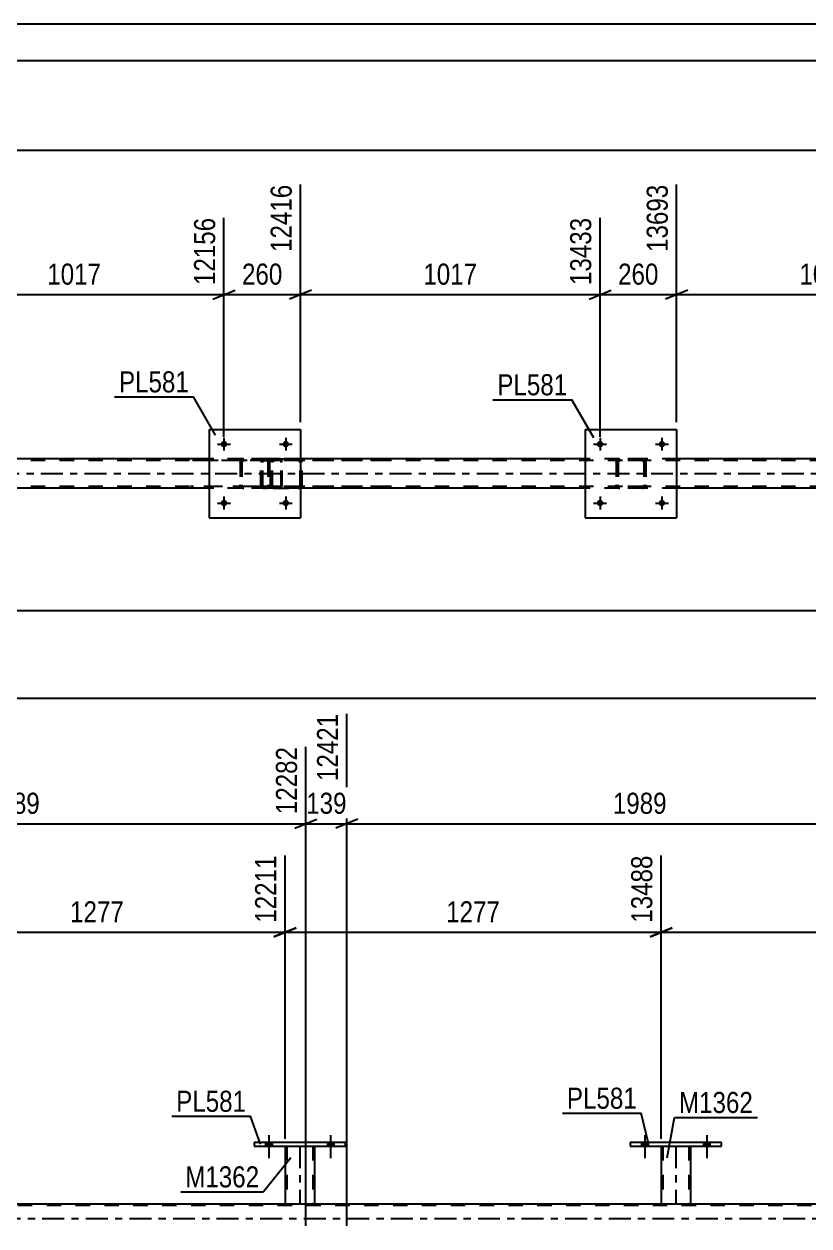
# Model space of a CAD drawing. Header units: millimetres. Extents: x 0 to 841, y 0 to 594.
# Drawn here: x 493 to 599.6, y 430.7 to 594 of the extents above; entities that cross this region are included whole.
import ezdxf

# ---------------------------------------------------------------- set-up
doc = ezdxf.new("R2010")
doc.units = ezdxf.units.MM
doc.linetypes.add('DXK_LINE_DOT2', pattern=[3.9198, 1.9599, -1.9599])
doc.linetypes.add('DXK_LINE_DOT3', pattern=[5.9187, 2.979, -0.9799, 0.9799, -0.9799])
doc.styles.add('Arial Narrow', font='ARIALN.TTF', dxfattribs={"height": 0.2})

# ---------------------------------------------------------------- blocks, each defined once
blk = doc.blocks.new('Unknown-275727422-1135')
at = {"color": 5, "linetype": 'Continuous'}
for p, q in [((841, 594), (0, 594)), ((836, 589), (5, 589))]:
    blk.add_line(p, q, dxfattribs=at)
blk = doc.blocks.new('Bolt-275727422-2510 - 2500')
at = {"linetype": 'Continuous'}
for points in [[(520.61, 536.92, -1), (519.73, 536.92, -1)], [(529.01, 536.92, -1), (528.13, 536.92, -1)]]:
    blk.add_hatch(color=1, dxfattribs=at).paths.add_polyline_path(points)
at = {"color": 1, "linetype": 'Continuous'}
for p, q in [((520.17, 537.8), (520.17, 536.04)), ((528.57, 537.8), (528.57, 536.04)), ((519.29, 536.92), (521.05, 536.92)), ((527.69, 536.92), (529.45, 536.92))]:
    blk.add_line(p, q, dxfattribs=at)
blk = doc.blocks.new('Bolt-275727422-2511 - 2500')
at = {"linetype": 'Continuous'}
for points in [[(520.61, 528.92, -1), (519.73, 528.92, -1)], [(529.01, 528.92, -1), (528.13, 528.92, -1)]]:
    blk.add_hatch(color=1, dxfattribs=at).paths.add_polyline_path(points)
at = {"color": 1, "linetype": 'Continuous'}
for p, q in [((520.17, 529.8), (520.17, 528.04)), ((528.57, 529.8), (528.57, 528.04)), ((519.29, 528.92), (521.05, 528.92)), ((527.69, 528.92), (529.45, 528.92))]:
    blk.add_line(p, q, dxfattribs=at)
blk = doc.blocks.new('Bolt-275727422-2518 - 2500')
at = {"linetype": 'Continuous'}
for points in [[(571.69, 536.92, -1), (570.81, 536.92, -1)], [(580.09, 536.92, -1), (579.21, 536.92, -1)]]:
    blk.add_hatch(color=1, dxfattribs=at).paths.add_polyline_path(points)
at = {"color": 1, "linetype": 'Continuous'}
for p, q in [((571.25, 537.8), (571.25, 536.04)), ((579.65, 537.8), (579.65, 536.04)), ((570.37, 536.92), (572.13, 536.92)), ((578.77, 536.92), (580.53, 536.92))]:
    blk.add_line(p, q, dxfattribs=at)
blk = doc.blocks.new('Bolt-275727422-2519 - 2500')
at = {"linetype": 'Continuous'}
for points in [[(571.69, 528.92, -1), (570.81, 528.92, -1)], [(580.09, 528.92, -1), (579.21, 528.92, -1)]]:
    blk.add_hatch(color=1, dxfattribs=at).paths.add_polyline_path(points)
at = {"color": 1, "linetype": 'Continuous'}
for p, q in [((571.25, 529.8), (571.25, 528.04)), ((579.65, 529.8), (579.65, 528.04)), ((570.37, 528.92), (572.13, 528.92)), ((578.77, 528.92), (580.53, 528.92))]:
    blk.add_line(p, q, dxfattribs=at)
blk = doc.blocks.new('Part-275727422-2538 - 2500')
at = {"color": 2, "linetype": 'Continuous'}
for p, q in [((518.17, 538.92), (518.17, 526.92)), ((518.17, 538.92), (530.57, 538.92)), ((530.57, 538.92), (530.57, 526.92)), ((518.17, 526.92), (530.57, 526.92))]:
    blk.add_line(p, q, dxfattribs=at)
blk = doc.blocks.new('Part-275727422-2539 - 2500')
at = {"color": 7, "linetype": 'DXK_LINE_DOT2'}
for p, q in [((522.37, 534.44), (522.4, 534.62)), ((522.4, 534.62), (522.37, 534.44)), ((522.37, 534.44), (522.37, 531.4)), ((522.61, 534.44), (522.62, 534.53)), ((522.61, 534.44), (522.61, 531.4)), ((522.62, 534.53), (522.68, 534.61)), ((522.66, 534.88), (522.85, 534.92)), ((522.85, 534.92), (522.66, 534.88)), ((522.68, 534.61), (522.75, 534.66)), ((522.75, 534.66), (522.85, 534.68)), ((525.89, 534.92), (522.85, 534.92)), ((525.89, 534.68), (522.85, 534.68)), ((525.89, 534.92), (526.07, 534.88)), ((526.07, 534.88), (525.89, 534.92)), ((525.89, 534.68), (525.98, 534.66)), ((525.98, 534.66), (526.06, 534.61)), ((526.06, 534.61), (526.11, 534.53)), ((526.11, 534.53), (526.13, 534.44)), ((526.13, 534.44), (526.13, 531.4)), ((526.33, 534.62), (526.37, 534.44)), ((526.37, 534.44), (526.33, 534.62)), ((526.37, 534.44), (526.37, 531.4)), ((522.4, 531.22), (522.37, 531.4)), ((522.37, 531.4), (522.4, 531.22)), ((522.62, 531.31), (522.61, 531.4)), ((522.68, 531.23), (522.62, 531.31)), ((522.85, 530.92), (522.66, 530.96)), ((522.66, 530.96), (522.85, 530.92)), ((522.75, 531.18), (522.68, 531.23)), ((522.85, 531.16), (522.75, 531.18)), ((525.89, 531.16), (522.85, 531.16)), ((525.89, 530.92), (522.85, 530.92)), ((525.98, 531.18), (525.89, 531.16)), ((526.07, 530.96), (525.89, 530.92)), ((525.89, 530.92), (526.07, 530.96)), ((526.06, 531.23), (525.98, 531.18)), ((526.11, 531.31), (526.06, 531.23)), ((526.13, 531.4), (526.11, 531.31)), ((526.37, 531.4), (526.33, 531.22)), ((526.33, 531.22), (526.37, 531.4))]:
    blk.add_line(p, q, dxfattribs=at)
at = {"color": 7, "linetype": 'DXK_LINE_DOT3'}
blk.add_line((524.37, 532.92), (524.37, 532.92), dxfattribs=at)
at = {"color": 7, "linetype": 'DXK_LINE_DOT2'}
for centre, start, end in [((522.85, 534.44), 112.5, 157.5), ((522.85, 534.44), 112.5, 157.5), ((525.89, 534.44), 22.5, 67.5), ((525.89, 534.44), 22.5, 67.5), ((522.85, 531.4), 202.5, 247.5), ((522.85, 531.4), 202.5, 247.5), ((525.89, 531.4), 292.5, 337.5), ((525.89, 531.4), 292.5, 337.5)]:
    blk.add_arc(centre, 0.48, start, end, dxfattribs=at)
blk = doc.blocks.new('Part-275727422-2546 - 2500')
at = {"color": 2, "linetype": 'Continuous'}
for p, q in [((569.25, 538.92), (569.25, 526.92)), ((569.25, 538.92), (581.65, 538.92)), ((581.65, 538.92), (581.65, 526.92)), ((569.25, 526.92), (581.65, 526.92))]:
    blk.add_line(p, q, dxfattribs=at)
blk = doc.blocks.new('Part-275727422-2547 - 2500')
at = {"color": 7, "linetype": 'DXK_LINE_DOT2'}
for p, q in [((573.45, 534.44), (573.48, 534.62)), ((573.48, 534.62), (573.45, 534.44)), ((573.45, 534.44), (573.45, 531.4)), ((573.69, 534.44), (573.7, 534.53)), ((573.69, 534.44), (573.69, 531.4)), ((573.7, 534.53), (573.76, 534.61)), ((573.74, 534.88), (573.93, 534.92)), ((573.93, 534.92), (573.74, 534.88)), ((573.76, 534.61), (573.83, 534.66)), ((573.83, 534.66), (573.93, 534.68)), ((576.97, 534.92), (573.93, 534.92)), ((576.97, 534.68), (573.93, 534.68)), ((576.97, 534.92), (577.15, 534.88)), ((577.15, 534.88), (576.97, 534.92)), ((576.97, 534.68), (577.06, 534.66)), ((577.06, 534.66), (577.14, 534.61)), ((577.14, 534.61), (577.19, 534.53)), ((577.19, 534.53), (577.21, 534.44)), ((577.21, 534.44), (577.21, 531.4)), ((577.41, 534.62), (577.45, 534.44)), ((577.45, 534.44), (577.41, 534.62)), ((577.45, 534.44), (577.45, 531.4)), ((573.48, 531.22), (573.45, 531.4)), ((573.45, 531.4), (573.48, 531.22)), ((573.7, 531.31), (573.69, 531.4)), ((573.76, 531.23), (573.7, 531.31)), ((573.93, 530.92), (573.74, 530.96)), ((573.74, 530.96), (573.93, 530.92)), ((573.83, 531.18), (573.76, 531.23)), ((573.93, 531.16), (573.83, 531.18)), ((576.97, 531.16), (573.93, 531.16)), ((576.97, 530.92), (573.93, 530.92)), ((577.06, 531.18), (576.97, 531.16)), ((577.15, 530.96), (576.97, 530.92)), ((576.97, 530.92), (577.15, 530.96)), ((577.14, 531.23), (577.06, 531.18)), ((577.19, 531.31), (577.14, 531.23)), ((577.21, 531.4), (577.19, 531.31)), ((577.45, 531.4), (577.41, 531.22)), ((577.41, 531.22), (577.45, 531.4))]:
    blk.add_line(p, q, dxfattribs=at)
at = {"color": 7, "linetype": 'DXK_LINE_DOT3'}
blk.add_line((575.45, 532.92), (575.45, 532.92), dxfattribs=at)
at = {"color": 7, "linetype": 'DXK_LINE_DOT2'}
for centre, start, end in [((573.93, 534.44), 112.5, 157.5), ((573.93, 534.44), 112.5, 157.5), ((576.97, 534.44), 22.5, 67.5), ((576.97, 534.44), 22.5, 67.5), ((573.93, 531.4), 202.5, 247.5), ((573.93, 531.4), 202.5, 247.5), ((576.97, 531.4), 292.5, 337.5), ((576.97, 531.4), 292.5, 337.5)]:
    blk.add_arc(centre, 0.48, start, end, dxfattribs=at)
blk = doc.blocks.new('Part-275727422-2608 - 2500')
at = {"color": 7, "linetype": 'DXK_LINE_DOT2'}
for p, q in [((526.55, 534.62), (526.51, 534.44)), ((526.51, 531.4), (526.51, 534.44)), ((526.77, 534.44), (526.79, 534.53)), ((526.77, 531.4), (526.77, 534.44)), ((526.79, 534.53), (526.84, 534.61)), ((527.02, 534.92), (526.83, 534.88)), ((526.84, 534.61), (526.93, 534.66)), ((526.93, 534.66), (527.02, 534.68)), ((527.02, 534.92), (530.26, 534.92)), ((542.01, 534.92), (527.02, 534.92)), ((542.01, 534.68), (527.02, 534.68)), ((530.45, 534.88), (530.26, 534.92)), ((530.26, 534.68), (530.36, 534.66)), ((530.36, 534.66), (530.44, 534.61)), ((530.44, 534.61), (530.49, 534.53)), ((530.49, 534.53), (530.51, 534.44)), ((530.51, 531.4), (530.51, 534.44)), ((530.73, 534.61), (530.73, 534.62)), ((530.77, 534.44), (530.73, 534.61)), ((530.77, 531.4), (530.77, 534.44)), ((526.51, 531.4), (526.55, 531.22)), ((526.79, 531.31), (526.77, 531.4)), ((526.84, 531.23), (526.79, 531.31)), ((526.83, 530.96), (527.02, 530.92)), ((526.93, 531.18), (526.84, 531.23)), ((527.02, 531.16), (526.93, 531.18)), ((542.01, 531.16), (527.02, 531.16)), ((527.02, 530.92), (530.26, 530.92)), ((542.01, 530.92), (527.02, 530.92)), ((530.36, 531.18), (530.26, 531.16)), ((530.26, 530.92), (530.45, 530.96)), ((530.44, 531.23), (530.36, 531.18)), ((530.49, 531.31), (530.44, 531.23)), ((530.51, 531.4), (530.49, 531.31)), ((530.73, 531.22), (530.75, 531.31)), ((530.75, 531.31), (530.77, 531.4))]:
    blk.add_line(p, q, dxfattribs=at)
for centre, start, end in [((527, 534.42), 110.7583, 155.68), ((530.28, 534.42), 24.32, 69.2417), ((527, 531.42), 204.32, 249.2417), ((530.28, 531.42), 290.7583, 335.68)]:
    blk.add_arc(centre, 0.496, start, end, dxfattribs=at)
blk = doc.blocks.new('Part-275727422-2619 - 2500')
at = {"color": 7, "linetype": 'DXK_LINE_DOT2'}
for p, q in [((526.51, 534.92), (515.63, 534.92)), ((525.7, 534.68), (515.63, 534.68)), ((525.23, 534.62), (525.19, 534.44)), ((525.19, 531.4), (525.19, 534.44)), ((527.79, 534.68), (525.27, 534.68)), ((525.45, 534.44), (525.46, 534.53)), ((525.45, 531.4), (525.45, 534.44)), ((525.46, 534.53), (525.52, 534.61)), ((525.7, 534.92), (525.5, 534.88)), ((525.52, 534.61), (525.6, 534.66)), ((525.6, 534.66), (525.7, 534.68)), ((527.79, 534.92), (525.7, 534.92)), ((526.51, 534.68), (526.51, 534.92)), ((527.89, 534.88), (527.79, 534.92)), ((527.79, 534.68), (527.84, 534.66)), ((527.84, 534.66), (527.88, 534.61)), ((527.88, 534.61), (527.91, 534.53)), ((527.98, 534.78), (527.89, 534.88)), ((527.91, 534.53), (527.92, 534.44)), ((527.92, 531.4), (527.92, 534.44)), ((528.04, 534.62), (527.98, 534.78)), ((528.06, 534.44), (528.04, 534.62)), ((528.06, 531.4), (528.06, 534.44)), ((527.79, 531.16), (515.63, 531.16)), ((526.51, 530.92), (515.63, 530.92)), ((525.19, 531.4), (525.23, 531.22)), ((525.46, 531.31), (525.45, 531.4)), ((525.52, 531.23), (525.46, 531.31)), ((525.5, 530.96), (525.7, 530.92)), ((525.6, 531.18), (525.52, 531.23)), ((525.7, 531.16), (525.6, 531.18)), ((527.79, 530.92), (525.7, 530.92)), ((526.51, 531.16), (526.51, 530.92)), ((527.84, 531.18), (527.79, 531.16)), ((527.79, 530.92), (527.89, 530.96)), ((527.88, 531.23), (527.84, 531.18)), ((527.91, 531.31), (527.88, 531.23)), ((527.89, 530.96), (527.98, 531.06)), ((527.92, 531.4), (527.91, 531.31)), ((527.98, 531.06), (528.04, 531.22)), ((528.04, 531.22), (528.06, 531.4))]:
    blk.add_line(p, q, dxfattribs=at)
for centre, start, end in [((525.68, 534.43), 111.1941, 156.1506), ((525.68, 531.42), 203.8494, 248.8059)]:
    blk.add_arc(centre, 0.492, start, end, dxfattribs=at)
blk = doc.blocks.new('Part-275727422-2636 - 2500')
at = {"color": 7, "linetype": 'DXK_LINE_DOT2'}
for p, q in [((754.59, 534.68), (92.84, 534.68)), ((530.57, 534.92), (518.17, 534.92)), ((581.65, 534.92), (569.25, 534.92)), ((754.59, 531.16), (92.84, 531.16)), ((530.57, 530.92), (518.17, 530.92)), ((581.65, 530.92), (569.25, 530.92))]:
    blk.add_line(p, q, dxfattribs=at)
at = {"color": 2, "linetype": 'Continuous'}
for p, q in [((518.17, 534.92), (479.48, 534.92)), ((569.25, 534.92), (530.57, 534.92)), ((620.33, 534.92), (581.65, 534.92)), ((518.17, 530.92), (479.48, 530.92)), ((569.25, 530.92), (530.57, 530.92)), ((620.33, 530.92), (581.65, 530.92))]:
    blk.add_line(p, q, dxfattribs=at)
at = {"color": 7, "linetype": 'DXK_LINE_DOT3'}
blk.add_line((92.84, 532.92), (754.59, 532.92), dxfattribs=at)
blk = doc.blocks.new('Part-275727422-2824 - 2735')
at = {"color": 7, "linetype": 'DXK_LINE_DOT2'}
for p, q in [((528.46, 441.55), (532.46, 441.55)), ((528.46, 441.54), (528.46, 441.55)), ((528.46, 441.55), (528.46, 441.54)), ((528.7, 441.55), (528.7, 433.7)), ((532.22, 441.55), (532.22, 433.7)), ((532.46, 441.55), (532.46, 441.54)), ((532.46, 441.54), (532.46, 441.55)), ((532.2, 433.7), (532.17, 433.7)), ((532.17, 433.7), (532.2, 433.7)), ((532.22, 433.7), (532.2, 433.7)), ((532.2, 433.7), (532.22, 433.7))]:
    blk.add_line(p, q, dxfattribs=at)
at = {"color": 2, "linetype": 'Continuous'}
for p, q in [((528.46, 441.54), (528.46, 433.7)), ((532.46, 441.54), (532.46, 433.7)), ((528.46, 433.7), (532.46, 433.7))]:
    blk.add_line(p, q, dxfattribs=at)
at = {"color": 7, "linetype": 'DXK_LINE_DOT3'}
blk.add_line((530.46, 441.55), (530.46, 433.7), dxfattribs=at)
blk = doc.blocks.new('Part-275727422-2781 - 2735')
at = {"color": 2, "linetype": 'Continuous'}
for p, q in [((575.34, 442.02), (575.34, 441.54)), ((587.74, 442.02), (575.34, 442.02)), ((575.34, 441.54), (587.74, 441.54)), ((587.74, 441.54), (587.74, 442.02))]:
    blk.add_line(p, q, dxfattribs=at)
blk = doc.blocks.new('Part-275727422-2784 - 2735')
at = {"color": 7, "linetype": 'DXK_LINE_DOT2'}
for p, q in [((579.54, 441.55), (583.54, 441.55)), ((579.54, 441.54), (579.54, 441.55)), ((579.54, 441.55), (579.54, 441.54)), ((579.78, 441.55), (579.78, 433.7)), ((583.3, 441.55), (583.3, 433.7)), ((583.54, 441.55), (583.54, 441.54)), ((583.54, 441.54), (583.54, 441.55)), ((583.28, 433.7), (583.25, 433.7)), ((583.25, 433.7), (583.28, 433.7)), ((583.3, 433.7), (583.28, 433.7)), ((583.28, 433.7), (583.3, 433.7))]:
    blk.add_line(p, q, dxfattribs=at)
at = {"color": 2, "linetype": 'Continuous'}
for p, q in [((579.54, 441.54), (579.54, 433.7)), ((583.54, 441.54), (583.54, 433.7)), ((579.54, 433.7), (583.54, 433.7))]:
    blk.add_line(p, q, dxfattribs=at)
at = {"color": 7, "linetype": 'DXK_LINE_DOT3'}
blk.add_line((581.54, 441.55), (581.54, 433.7), dxfattribs=at)
blk = doc.blocks.new('Part-275727422-2821 - 2735')
at = {"color": 2, "linetype": 'Continuous'}
for p, q in [((524.26, 442.02), (524.26, 441.54)), ((536.66, 442.02), (524.26, 442.02)), ((524.26, 441.54), (536.66, 441.54)), ((536.66, 441.54), (536.66, 442.02))]:
    blk.add_line(p, q, dxfattribs=at)
blk = doc.blocks.new('Bolt-275727422-2833 - 2735')
at = {"linetype": 'Continuous'}
for points in [[(525.82, 441.54), (526.7, 441.54), (526.7, 442.02), (525.82, 442.02)], [(534.22, 441.54), (535.1, 441.54), (535.1, 442.02), (534.22, 442.02)]]:
    blk.add_hatch(color=1, dxfattribs=at).paths.add_polyline_path(points)
at = {"color": 1, "linetype": 'Continuous'}
for p, q in [((526.26, 443.02), (526.26, 439.9)), ((534.66, 443.02), (534.66, 439.9)), ((525.82, 442.02), (525.82, 441.54)), ((526.7, 442.02), (526.7, 441.54)), ((534.22, 442.02), (534.22, 441.54)), ((535.1, 442.02), (535.1, 441.54))]:
    blk.add_line(p, q, dxfattribs=at)
blk = doc.blocks.new('Bolt-275727422-2834 - 2735')
at = {"linetype": 'Continuous'}
for points in [[(525.82, 441.54), (526.7, 441.54), (526.7, 442.02), (525.82, 442.02)], [(534.22, 441.54), (535.1, 441.54), (535.1, 442.02), (534.22, 442.02)]]:
    blk.add_hatch(color=1, dxfattribs=at).paths.add_polyline_path(points)
at = {"color": 1, "linetype": 'Continuous'}
for p, q in [((526.26, 443.02), (526.26, 439.9)), ((534.66, 443.02), (534.66, 439.9)), ((525.82, 442.02), (525.82, 441.54)), ((526.7, 442.02), (526.7, 441.54)), ((534.22, 442.02), (534.22, 441.54)), ((535.1, 442.02), (535.1, 441.54))]:
    blk.add_line(p, q, dxfattribs=at)
blk = doc.blocks.new('Bolt-275727422-2847 - 2735')
at = {"linetype": 'Continuous'}
for points in [[(576.9, 441.54), (577.78, 441.54), (577.78, 442.02), (576.9, 442.02)], [(585.3, 441.54), (586.18, 441.54), (586.18, 442.02), (585.3, 442.02)]]:
    blk.add_hatch(color=1, dxfattribs=at).paths.add_polyline_path(points)
at = {"color": 1, "linetype": 'Continuous'}
for p, q in [((577.34, 443.02), (577.34, 439.9)), ((585.74, 443.02), (585.74, 439.9)), ((576.9, 442.02), (576.9, 441.54)), ((577.78, 442.02), (577.78, 441.54)), ((585.3, 442.02), (585.3, 441.54)), ((586.18, 442.02), (586.18, 441.54))]:
    blk.add_line(p, q, dxfattribs=at)
blk = doc.blocks.new('Bolt-275727422-2848 - 2735')
at = {"linetype": 'Continuous'}
for points in [[(576.9, 441.54), (577.78, 441.54), (577.78, 442.02), (576.9, 442.02)], [(585.3, 441.54), (586.18, 441.54), (586.18, 442.02), (585.3, 442.02)]]:
    blk.add_hatch(color=1, dxfattribs=at).paths.add_polyline_path(points)
at = {"color": 1, "linetype": 'Continuous'}
for p, q in [((577.34, 443.02), (577.34, 439.9)), ((585.74, 443.02), (585.74, 439.9)), ((576.9, 442.02), (576.9, 441.54)), ((577.78, 442.02), (577.78, 441.54)), ((585.3, 442.02), (585.3, 441.54)), ((586.18, 442.02), (586.18, 441.54))]:
    blk.add_line(p, q, dxfattribs=at)
blk = doc.blocks.new('Part-275727422-2981 - 2735')
at = {"color": 2, "linetype": 'Continuous'}
blk.add_line((98.94, 433.7), (760.68, 433.7), dxfattribs=at)
at = {"color": 7, "linetype": 'DXK_LINE_DOT2'}
blk.add_line((760.68, 433.46), (98.94, 433.46), dxfattribs=at)
at = {"color": 7, "linetype": 'DXK_LINE_DOT3'}
blk.add_line((98.94, 431.7), (760.68, 431.7), dxfattribs=at)
blk = doc.blocks.new('StraightDimension-275727422-9779 - 2500')
at = {"color": 7, "linetype": 'Continuous'}
for p, q in [((530.57, 539.92), (530.57, 572.18)), ((520.17, 537.92), (520.17, 567.68)), ((518.67, 556.64), (521.67, 557.84)), ((520.17, 557.24), (530.57, 557.24)), ((532.07, 557.84), (529.07, 556.64))]:
    blk.add_line(p, q, dxfattribs=at)
at = {"color": 0}
blk.add_wipeout([(528.71, 557.99), (528.71, 562.19), (522.02, 562.19), (522.02, 557.99)], dxfattribs=at)
at = {"color": 3, "style": 'Arial Narrow'}
blk.add_text('260', height=2.863, dxfattribs=at).set_placement((522.62, 558.59))
at = {"color": 0, "linetype": 'Continuous'}
blk.add_wipeout([(529.97, 572.78), (525.77, 572.78), (525.77, 562.44), (529.97, 562.44)], dxfattribs=at)
at = {"color": 3, "linetype": 'Continuous', "style": 'Arial Narrow'}
blk.add_text('12416', height=2.863, rotation=90.0002, dxfattribs=at).set_placement((529.37, 563.04))
blk = doc.blocks.new('StraightDimension-275727422-5767 - 2500')
at = {"color": 7, "linetype": 'Continuous'}
blk.add_line((55.72, 514.33), (754.59, 514.33), dxfattribs=at)
blk = doc.blocks.new('StraightDimension-275727422-9778 - 2500')
at = {"color": 7, "linetype": 'Continuous'}
for p, q in [((530.57, 539.92), (530.57, 572.18)), ((571.25, 537.92), (571.25, 567.68)), ((532.07, 557.84), (529.07, 556.64)), ((530.57, 557.24), (571.25, 557.24)), ((569.75, 556.64), (572.75, 557.84))]:
    blk.add_line(p, q, dxfattribs=at)
at = {"color": 0, "linetype": 'Continuous'}
blk.add_wipeout([(570.65, 568.28), (566.45, 568.28), (566.45, 557.94), (570.65, 557.94)], dxfattribs=at)
at = {"color": 0}
blk.add_wipeout([(555.16, 557.99), (555.16, 562.19), (546.65, 562.19), (546.65, 557.99)], dxfattribs=at)
at = {"color": 3, "linetype": 'Continuous', "style": 'Arial Narrow'}
blk.add_text('13433', height=2.863, rotation=90.0002, dxfattribs=at).set_placement((570.05, 558.54))
at = {"color": 3, "style": 'Arial Narrow'}
blk.add_text('1017', height=2.863, dxfattribs=at).set_placement((547.25, 558.59))
blk = doc.blocks.new('StraightDimension-275727422-2686 - 2500')
at = {"color": 7, "linetype": 'Continuous'}
blk.add_line((55.72, 576.86), (755.23, 576.86), dxfattribs=at)
blk = doc.blocks.new('StraightDimension-275727422-9776 - 2500')
at = {"color": 7, "linetype": 'Continuous'}
for p, q in [((581.65, 539.92), (581.65, 572.18)), ((622.33, 537.92), (622.33, 567.68)), ((583.15, 557.84), (580.15, 556.64)), ((581.65, 557.24), (622.33, 557.24)), ((620.83, 556.64), (623.83, 557.84))]:
    blk.add_line(p, q, dxfattribs=at)
at = {"color": 0, "linetype": 'Continuous'}
blk.add_wipeout([(621.73, 568.28), (617.53, 568.28), (617.53, 557.94), (621.73, 557.94)], dxfattribs=at)
at = {"color": 0}
blk.add_wipeout([(606.24, 557.99), (606.24, 562.19), (597.73, 562.19), (597.73, 557.99)], dxfattribs=at)
at = {"color": 3, "linetype": 'Continuous', "style": 'Arial Narrow'}
blk.add_text('14710', height=2.863, rotation=90.0002, dxfattribs=at).set_placement((621.13, 558.54))
at = {"color": 3, "style": 'Arial Narrow'}
blk.add_text('1017', height=2.863, dxfattribs=at).set_placement((598.33, 558.59))
blk = doc.blocks.new('StraightDimension-275727422-9777 - 2500')
at = {"color": 7, "linetype": 'Continuous'}
for p, q in [((581.65, 539.92), (581.65, 572.18)), ((571.25, 537.92), (571.25, 567.68)), ((569.75, 556.64), (572.75, 557.84)), ((571.25, 557.24), (581.65, 557.24)), ((583.15, 557.84), (580.15, 556.64))]:
    blk.add_line(p, q, dxfattribs=at)
at = {"color": 0}
blk.add_wipeout([(579.79, 557.99), (579.79, 562.19), (573.1, 562.19), (573.1, 557.99)], dxfattribs=at)
at = {"color": 3, "style": 'Arial Narrow'}
blk.add_text('260', height=2.863, dxfattribs=at).set_placement((573.7, 558.59))
at = {"color": 0, "linetype": 'Continuous'}
blk.add_wipeout([(581.05, 572.78), (576.85, 572.78), (576.85, 562.44), (581.05, 562.44)], dxfattribs=at)
at = {"color": 3, "linetype": 'Continuous', "style": 'Arial Narrow'}
blk.add_text('13693', height=2.863, rotation=90.0002, dxfattribs=at).set_placement((580.45, 563.04))
blk = doc.blocks.new('StraightDimension-275727422-9780 - 2500')
at = {"color": 7, "linetype": 'Continuous'}
for p, q in [((479.48, 539.92), (479.48, 572.18)), ((520.17, 537.92), (520.17, 567.68)), ((480.98, 557.84), (477.98, 556.64)), ((479.48, 557.24), (520.17, 557.24)), ((518.67, 556.64), (521.67, 557.84))]:
    blk.add_line(p, q, dxfattribs=at)
at = {"color": 0, "linetype": 'Continuous'}
blk.add_wipeout([(519.57, 568.28), (515.37, 568.28), (515.37, 557.94), (519.57, 557.94)], dxfattribs=at)
at = {"color": 0}
blk.add_wipeout([(504.08, 557.99), (504.08, 562.19), (495.57, 562.19), (495.57, 557.99)], dxfattribs=at)
at = {"color": 3, "linetype": 'Continuous', "style": 'Arial Narrow'}
blk.add_text('12156', height=2.863, rotation=90.0002, dxfattribs=at).set_placement((518.97, 558.54))
at = {"color": 3, "style": 'Arial Narrow'}
blk.add_text('1017', height=2.863, dxfattribs=at).set_placement((496.17, 558.59))
blk = doc.blocks.new('StraightDimension-275727422-12890 - 2735')
at = {"color": 7, "linetype": 'Continuous'}
for p, q in [((579.54, 442.54), (579.54, 481.05)), ((630.62, 442.54), (630.62, 481.05)), ((581.04, 471.2), (578.04, 470)), ((579.54, 470.6), (630.62, 470.6)), ((629.12, 470), (632.12, 471.2))]:
    blk.add_line(p, q, dxfattribs=at)
at = {"color": 0, "linetype": 'Continuous'}
blk.add_wipeout([(630.02, 481.65), (625.82, 481.65), (625.82, 471.3), (630.02, 471.3)], dxfattribs=at)
at = {"color": 0}
blk.add_wipeout([(609.34, 471.35), (609.34, 475.55), (600.83, 475.55), (600.83, 471.35)], dxfattribs=at)
at = {"color": 3, "linetype": 'Continuous', "style": 'Arial Narrow'}
blk.add_text('14765', height=2.863, rotation=90.0002, dxfattribs=at).set_placement((629.42, 471.9))
at = {"color": 3, "style": 'Arial Narrow'}
blk.add_text('1277', height=2.863, dxfattribs=at).set_placement((601.43, 471.95))
blk = doc.blocks.new('StraightDimension-275727422-12892 - 2735')
at = {"color": 7, "linetype": 'Continuous'}
for p, q in [((477.38, 442.55), (477.38, 481.05)), ((528.46, 442.54), (528.46, 481.05)), ((478.88, 471.2), (475.88, 470)), ((477.38, 470.6), (528.46, 470.6)), ((526.96, 470), (529.96, 471.2))]:
    blk.add_line(p, q, dxfattribs=at)
at = {"color": 0, "linetype": 'Continuous'}
blk.add_wipeout([(527.86, 481.65), (523.66, 481.65), (523.66, 471.3), (527.86, 471.3)], dxfattribs=at)
at = {"color": 0}
blk.add_wipeout([(507.18, 471.35), (507.18, 475.55), (498.67, 475.55), (498.67, 471.35)], dxfattribs=at)
at = {"color": 3, "linetype": 'Continuous', "style": 'Arial Narrow'}
blk.add_text('12211', height=2.863, rotation=90.0002, dxfattribs=at).set_placement((527.26, 471.9))
at = {"color": 3, "style": 'Arial Narrow'}
blk.add_text('1277', height=2.863, dxfattribs=at).set_placement((499.27, 471.95))
blk = doc.blocks.new('StraightDimension-275727422-11188 - 2735')
at = {"color": 7, "linetype": 'Continuous'}
for p, q in [((536.87, 430.7), (536.87, 500.29)), ((616.43, 430.7), (616.43, 495.79)), ((538.37, 485.95), (535.37, 484.75)), ((536.87, 485.35), (616.43, 485.35)), ((614.93, 484.75), (617.93, 485.95))]:
    blk.add_line(p, q, dxfattribs=at)
at = {"color": 0, "linetype": 'Continuous'}
blk.add_wipeout([(615.83, 496.39), (611.63, 496.39), (611.63, 486.05), (615.83, 486.05)], dxfattribs=at)
at = {"color": 0}
blk.add_wipeout([(580.9, 486.1), (580.9, 490.3), (572.39, 490.3), (572.39, 486.1)], dxfattribs=at)
at = {"color": 3, "linetype": 'Continuous', "style": 'Arial Narrow'}
blk.add_text('14410', height=2.863, rotation=90.0002, dxfattribs=at).set_placement((615.23, 486.65))
at = {"color": 3, "style": 'Arial Narrow'}
blk.add_text('1989', height=2.863, dxfattribs=at).set_placement((572.99, 486.7))
blk = doc.blocks.new('StraightDimension-275727422-11189 - 2735')
at = {"color": 7, "linetype": 'Continuous'}
for p, q in [((536.87, 430.7), (536.87, 500.29)), ((531.29, 430.7), (531.29, 495.79)), ((529.79, 484.75), (532.79, 485.95)), ((531.29, 485.35), (536.87, 485.35)), ((538.37, 485.95), (535.37, 484.75))]:
    blk.add_line(p, q, dxfattribs=at)
at = {"color": 0}
blk.add_wipeout([(537.42, 486.1), (537.42, 490.3), (530.74, 490.3), (530.74, 486.1)], dxfattribs=at)
at = {"color": 3, "style": 'Arial Narrow'}
blk.add_text('139', height=2.863, dxfattribs=at).set_placement((531.34, 486.7))
at = {"color": 0, "linetype": 'Continuous'}
blk.add_wipeout([(536.27, 500.89), (532.07, 500.89), (532.07, 490.55), (536.27, 490.55)], dxfattribs=at)
at = {"color": 3, "linetype": 'Continuous', "style": 'Arial Narrow'}
blk.add_text('12421', height=2.863, rotation=90.0002, dxfattribs=at).set_placement((535.67, 491.15))
blk = doc.blocks.new('StraightDimension-275727422-11190 - 2735')
at = {"color": 7, "linetype": 'Continuous'}
for p, q in [((451.73, 430.7), (451.73, 500.29)), ((531.29, 430.7), (531.29, 495.79)), ((453.23, 485.95), (450.23, 484.75)), ((451.73, 485.35), (531.29, 485.35)), ((529.79, 484.75), (532.79, 485.95))]:
    blk.add_line(p, q, dxfattribs=at)
at = {"color": 0, "linetype": 'Continuous'}
blk.add_wipeout([(530.69, 496.39), (526.49, 496.39), (526.49, 486.05), (530.69, 486.05)], dxfattribs=at)
at = {"color": 0}
blk.add_wipeout([(495.77, 486.1), (495.77, 490.3), (487.25, 490.3), (487.25, 486.1)], dxfattribs=at)
at = {"color": 3, "linetype": 'Continuous', "style": 'Arial Narrow'}
blk.add_text('12282', height=2.863, rotation=90.0002, dxfattribs=at).set_placement((530.09, 486.65))
at = {"color": 3, "style": 'Arial Narrow'}
blk.add_text('1989', height=2.863, dxfattribs=at).set_placement((487.85, 486.7))
blk = doc.blocks.new('StraightDimension-275727422-12415 - 2735')
at = {"color": 7, "linetype": 'Continuous'}
blk.add_line((52.01, 502.42), (779.74, 502.42), dxfattribs=at)
blk = doc.blocks.new('StraightDimension-275727422-12891 - 2735')
at = {"color": 7, "linetype": 'Continuous'}
for p, q in [((528.46, 442.54), (528.46, 481.05)), ((579.54, 442.54), (579.54, 481.05)), ((529.96, 471.2), (526.96, 470)), ((528.46, 470.6), (579.54, 470.6)), ((578.04, 470), (581.04, 471.2))]:
    blk.add_line(p, q, dxfattribs=at)
at = {"color": 0, "linetype": 'Continuous'}
blk.add_wipeout([(578.94, 481.65), (574.74, 481.65), (574.74, 471.3), (578.94, 471.3)], dxfattribs=at)
at = {"color": 0}
blk.add_wipeout([(558.26, 471.35), (558.26, 475.55), (549.75, 475.55), (549.75, 471.35)], dxfattribs=at)
at = {"color": 3, "linetype": 'Continuous', "style": 'Arial Narrow'}
blk.add_text('13488', height=2.863, rotation=90.0002, dxfattribs=at).set_placement((578.34, 471.9))
at = {"color": 3, "style": 'Arial Narrow'}
blk.add_text('1277', height=2.863, dxfattribs=at).set_placement((550.35, 471.95))
blk = doc.blocks.new('Mark-275727422-10096 - 2500')
at = {"color": 0}
blk.add_wipeout([(515.41, 543.95), (515.41, 546.95), (505.91, 546.95), (505.91, 543.95)], dxfattribs=at)
blk.add_wipeout([(515.41, 543.95), (515.41, 546.95), (505.91, 546.95), (505.91, 543.95)], dxfattribs=at)
at = {"color": 30, "linetype": 'Continuous'}
for p in [(505.31, 543.35), (519.01, 538.16)]:
    blk.add_line(p, (516.01, 543.35), dxfattribs=at)
at = {"color": 3, "style": 'Arial Narrow'}
blk.add_text('PL581', height=2.863, dxfattribs=at).set_placement((505.91, 543.95))
blk = doc.blocks.new('Mark-275727422-10108 - 2500')
at = {"color": 0}
blk.add_wipeout([(566.8, 543.56), (566.8, 546.56), (557.3, 546.56), (557.3, 543.56)], dxfattribs=at)
blk.add_wipeout([(566.8, 543.56), (566.8, 546.56), (557.3, 546.56), (557.3, 543.56)], dxfattribs=at)
at = {"color": 30, "linetype": 'Continuous'}
for p in [(556.7, 542.96), (570.4, 537.76)]:
    blk.add_line(p, (567.4, 542.96), dxfattribs=at)
at = {"color": 3, "style": 'Arial Narrow'}
blk.add_text('PL581', height=2.863, dxfattribs=at).set_placement((557.3, 543.56))
blk = doc.blocks.new('Mark-275727422-11621 - 2735')
at = {"color": 0}
blk.add_wipeout([(524.96, 435.94), (524.96, 438.94), (514.91, 438.94), (514.91, 435.94)], dxfattribs=at)
blk.add_wipeout([(524.96, 435.94), (524.96, 438.94), (514.91, 438.94), (514.91, 435.94)], dxfattribs=at)
at = {"color": 30, "linetype": 'Continuous'}
for p in [(529.27, 439.97), (514.31, 435.34)]:
    blk.add_line(p, (525.56, 435.34), dxfattribs=at)
at = {"color": 3, "style": 'Arial Narrow'}
blk.add_text('M1362', height=2.863, dxfattribs=at).set_placement((514.91, 435.94))
blk = doc.blocks.new('Mark-275727422-11591 - 2735')
at = {"color": 0}
blk.add_wipeout([(592.02, 446.05), (592.02, 449.05), (581.97, 449.05), (581.97, 446.05)], dxfattribs=at)
blk.add_wipeout([(592.02, 446.05), (592.02, 449.05), (581.97, 449.05), (581.97, 446.05)], dxfattribs=at)
at = {"color": 30, "linetype": 'Continuous'}
for p, q in [((580.35, 439.97), (581.37, 445.45)), ((581.37, 445.45), (592.62, 445.45))]:
    blk.add_line(p, q, dxfattribs=at)
at = {"color": 3, "style": 'Arial Narrow'}
blk.add_text('M1362', height=2.863, dxfattribs=at).set_placement((581.97, 446.05))
blk = doc.blocks.new('Mark-275727422-11588 - 2735')
at = {"color": 0}
blk.add_wipeout([(576.25, 446.63), (576.25, 449.63), (566.75, 449.63), (566.75, 446.63)], dxfattribs=at)
blk.add_wipeout([(576.25, 446.63), (576.25, 449.63), (566.75, 449.63), (566.75, 446.63)], dxfattribs=at)
at = {"color": 30, "linetype": 'Continuous'}
for p in [(566.15, 446.03), (577.83, 441.92)]:
    blk.add_line(p, (576.85, 446.03), dxfattribs=at)
at = {"color": 3, "style": 'Arial Narrow'}
blk.add_text('PL581', height=2.863, dxfattribs=at).set_placement((566.75, 446.63))
blk = doc.blocks.new('Mark-275727422-11618 - 2735')
at = {"color": 0}
blk.add_wipeout([(523.18, 446.21), (523.18, 449.21), (513.68, 449.21), (513.68, 446.21)], dxfattribs=at)
blk.add_wipeout([(523.18, 446.21), (523.18, 449.21), (513.68, 449.21), (513.68, 446.21)], dxfattribs=at)
at = {"color": 30, "linetype": 'Continuous'}
for p in [(513.08, 445.61), (525.15, 441.82)]:
    blk.add_line(p, (523.78, 445.61), dxfattribs=at)
at = {"color": 3, "style": 'Arial Narrow'}
blk.add_text('PL581', height=2.863, dxfattribs=at).set_placement((513.68, 446.21))

msp = doc.modelspace()

# ---------------------------------------------------------------- block references
for name in ['Unknown-275727422-1135', 'Part-275727422-2538 - 2500', 'Part-275727422-2546 - 2500', 'Bolt-275727422-2510 - 2500', 'Bolt-275727422-2518 - 2500', 'Part-275727422-2636 - 2500', 'Part-275727422-2619 - 2500', 'Part-275727422-2539 - 2500', 'Part-275727422-2608 - 2500', 'Part-275727422-2547 - 2500', 'Bolt-275727422-2511 - 2500', 'Bolt-275727422-2519 - 2500', 'Bolt-275727422-2833 - 2735', 'Bolt-275727422-2834 - 2735', 'Bolt-275727422-2847 - 2735', 'Bolt-275727422-2848 - 2735', 'Part-275727422-2821 - 2735', 'Part-275727422-2824 - 2735', 'Part-275727422-2781 - 2735', 'Part-275727422-2784 - 2735', 'Part-275727422-2981 - 2735']:
    msp.add_blockref(name, (0, 0))

# ---------------------------------------------------------------- next in the draw order: block references
for name in ['StraightDimension-275727422-9779 - 2500', 'StraightDimension-275727422-5767 - 2500', 'StraightDimension-275727422-12892 - 2735', 'StraightDimension-275727422-12890 - 2735']:
    msp.add_blockref(name, (0, 0))

# ---------------------------------------------------------------- next in the draw order: block references
for name in ['StraightDimension-275727422-9778 - 2500', 'StraightDimension-275727422-11188 - 2735']:
    msp.add_blockref(name, (0, 0))

# ---------------------------------------------------------------- next in the draw order: block references
for name in ['StraightDimension-275727422-2686 - 2500', 'StraightDimension-275727422-11189 - 2735']:
    msp.add_blockref(name, (0, 0))

# ---------------------------------------------------------------- next in the draw order: block references
for name in ['StraightDimension-275727422-9780 - 2500', 'StraightDimension-275727422-9776 - 2500', 'StraightDimension-275727422-11190 - 2735']:
    msp.add_blockref(name, (0, 0))

# ---------------------------------------------------------------- next in the draw order: block references
for name in ['StraightDimension-275727422-9777 - 2500', 'Mark-275727422-10096 - 2500', 'StraightDimension-275727422-12415 - 2735']:
    msp.add_blockref(name, (0, 0))

# ---------------------------------------------------------------- next in the draw order: block references
for name in ['Mark-275727422-10108 - 2500', 'StraightDimension-275727422-12891 - 2735', 'Mark-275727422-11618 - 2735', 'Mark-275727422-11621 - 2735']:
    msp.add_blockref(name, (0, 0))

# ---------------------------------------------------------------- next in the draw order: block references
for name in ['Mark-275727422-11588 - 2735', 'Mark-275727422-11591 - 2735']:
    msp.add_blockref(name, (0, 0))

doc.saveas('drawing.dxf')
